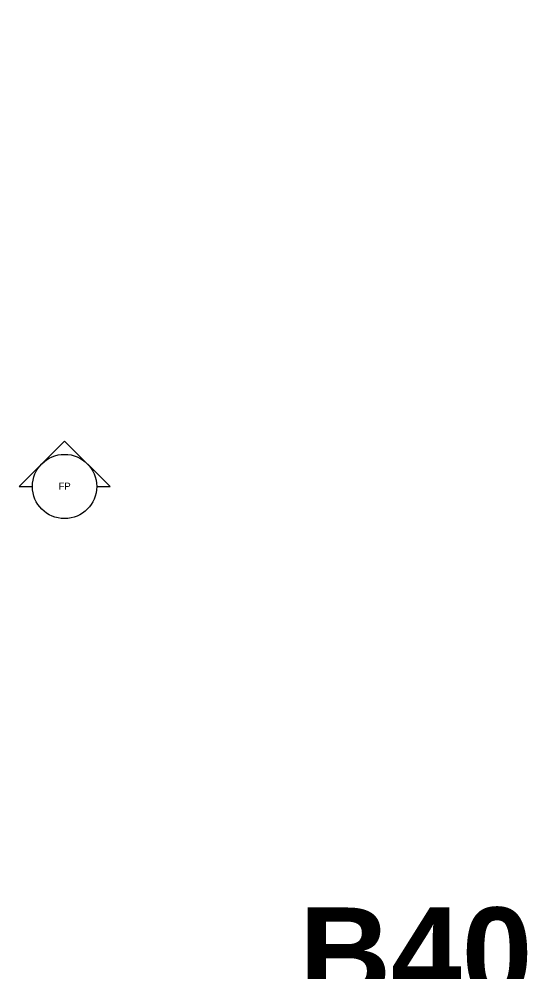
# Model space of a CAD drawing. Header units: millimetres. Extents: x 141848 to 1648660, y -465012 to -151356.
# Drawn here: x 358540 to 369969, y -273313 to -252359 of the extents above; entities that cross this region are included whole.
import ezdxf

# ---------------------------------------------------------------- set-up
doc = ezdxf.new("R2010")
doc.units = ezdxf.units.MM
doc.header["$MEASUREMENT"] = 0
doc.layers.add('Marques - Façades', color=7, linetype='Continuous')
doc.layers.add('Textes - 1_100', color=7, linetype='Continuous')
doc.styles.add('STYLE_GENERE_2', font='')
doc.styles.add('STYLE_GENERE_3', font='')
doc.styles.get('STYLE_GENERE_2').set_extended_font_data('Arial')
doc.styles.get('STYLE_GENERE_3').set_extended_font_data('Arial', bold=True)

# ---------------------------------------------------------------- blocks, each defined once
blk = doc.blocks.new('Façade_2_1', base_point=(359540, -262638))
at = {"layer": 'Marques - Façades', "color": 7, "linetype": 'Continuous', "lineweight": 5}
for p, q in [((359540, -261638), (358540, -262638)), ((360540, -262638), (359540, -261638)), ((358540, -262638), (358833, -262638)), ((360247, -262638), (360540, -262638))]:
    blk.add_line(p, q, dxfattribs=at)
blk.add_circle((359540, -262638), 707, dxfattribs=at)
at = {"layer": 'Marques - Façades', "color": 7, "lineweight": 5, "insert": (359408, -262705), "char_height": 150, "attachment_point": 7, "style": 'STYLE_GENERE_2'}
blk.add_mtext('\\A1;{\\pql;\\pt0;\\fArial|b0|i0|c0|p38;FP}', dxfattribs=at)

msp = doc.modelspace()

# ---------------------------------------------------------------- hatches: boundary and pattern name
at = {"linetype": 'Continuous', "lineweight": 0, "true_color": 0x6f6f6f}
h = msp.add_hatch(color=8, dxfattribs=at)
h.paths.add_polyline_path([(360547.961, -275935.042), (360547.961, -295062.571), (487920.34, -293826.868), (487920.34, -270902.734), (487462.568, -270902.734), (472913.119, -271040.575), (472913.119, -163437.635), (371855.719, -163437.635), (371855.719, -271040.575), (371882.482, -271040.57), (371882.665, -272000.514, -0.409427364), (367883.201, -275935.042)])
h.paths.add_polyline_path([(377135.103, -260639.953), (373845.103, -260639.953), (373845.103, -248364.953), (373845.103, -243089.974), (373845.103, -242189.974), (377135.103, -242189.974)], flags=0)
h.paths.add_polyline_path([(415474.561, -260810.571), (380202.952, -260810.571), (380202.952, -230015.57), (380202.952, -193810.571), (380202.952, -171995.57), (431505.799, -171995.57), (464309.564, -171995.57), (464309.564, -262266.885), (436549.587, -262266.885), (436549.587, -189810.571), (412055.061, -189810.571), (412055.061, -201780.57), (412055.061, -204495.57), (415454.069, -204495.57), (415454.069, -208495.57), (415454.069, -218295.57), (405655.061, -218295.57), (405655.061, -222495.57), (415474.561, -222495.57)], flags=0)
h.paths.add_polyline_path([(381436.562, -269433.913, -0.09031866), (381558.292, -268727.623, -0.201448728), (382612.158, -267592.74, -0.104211445), (383417.525, -267415.055), (384017.498, -267409.371, -0.104044608), (384824.873, -267571.244, -0.238255457), (385983.776, -268953.318, -0.055188622), (386036.355, -269390.334), (386038.45, -269611.438), (386050.565, -270890.267), (385792.102, -271892.761, -0.267949192), (384069.602, -272909.124), (383469.629, -272914.808, -0.193717464), (382078.771, -272370.185, -0.070568756), (381728.183, -271931.262, -0.131652498), (381450.772, -270933.845)], flags=0)
h.paths.add_polyline_path([(392016.505, -273452.052), (392030.007, -267377.824, -0.380556701), (394016.505, -265609.826), (394094.233, -265609.826), (394094.233, -270609.826), (409094.233, -270609.826), (409094.233, -265609.826), (414055.71, -265609.826, -0.414213562), (415555.71, -267109.826), (415555.71, -273660.699, -0.345501612), (413836.804, -275433.432), (394027.271, -275599.002, -0.415791099), (392016.505, -273599.031)], flags=0)
h.paths.add_polyline_path([(424209.612, -271504.083, -0.134473934), (423930.467, -270484.937), (423930.467, -268984.937, -0.414213562), (425930.467, -266984.937), (426530.467, -266984.937, -0.414213562), (428530.467, -268984.937), (428530.467, -270484.937, -0.128820346), (428273.55, -271465.581, -0.270936291), (426530.467, -272484.937), (425930.467, -272484.937, -0.264979997)], flags=0)
h.paths.add_polyline_path([(436562.206, -273329.325), (436569.468, -267730.336, -0.098561509), (436800.237, -266943.721), (436817.2, -266951.545, -0.258849002), (438654.998, -265605.827), (438652.661, -265587.294), (439337.088, -265587.294), (439337.088, -265687.294), (439337.088, -270687.294), (469237.088, -270687.294), (469237.088, -265687.294), (470907.523, -265687.294), (472885.813, -265687.294), (472885.813, -267687.294), (472885.813, -271062.255, 0.001345761), (472885.842, -271073.021), (472896.728, -273095.233, -0.414213562), (470907.523, -275105.97), (462184.053, -275105.97, -0.005188955), (462130.957, -275116.103), (454147.511, -275196.191), (438770.531, -275253.24, -0.386553331), (436572.608, -273475.385, -0.025189219)], flags=0)

# ---------------------------------------------------------------- linework, layer by layer
at = {"color": 9, "linetype": 'Continuous', "lineweight": 5}
msp.add_lwpolyline([(367883.201, -275935.042), (360547.961, -275935.042), (360547.961, -295062.571), (487920.34, -293826.868), (487920.34, -270902.734), (487462.568, -270902.734), (472913.119, -271040.575), (472913.119, -163437.635), (371862.558, -163437.635), (371862.558, -271040.575), (371855.719, -271040.575), (371855.902, -272000.519), (371882.665, -272000.514, -0.409427364)], format="xyb", close=True, dxfattribs=at)

# ---------------------------------------------------------------- block references
at = {"layer": 'Marques - Façades', "color": 14, "lineweight": 5, "true_color": 0xa40f02}
msp.add_blockref('Façade_2_1', (359539.81, -262638.16), dxfattribs=at)

# ---------------------------------------------------------------- texts
at = {"layer": 'Textes - 1_100', "color": 14, "linetype": 'Continuous', "lineweight": 5, "true_color": 0x990000, "insert": (364701.388, -272910.129), "char_height": 2000, "attachment_point": 4, "rotation": 0.0056521, "style": 'STYLE_GENERE_3'}
msp.add_mtext('\\A1;{\\pql;\\fArial|b1|i0|c0|p38;B\\fArial|b1|i0|c0|p38;40}', dxfattribs=at)

doc.saveas('drawing.dxf')
